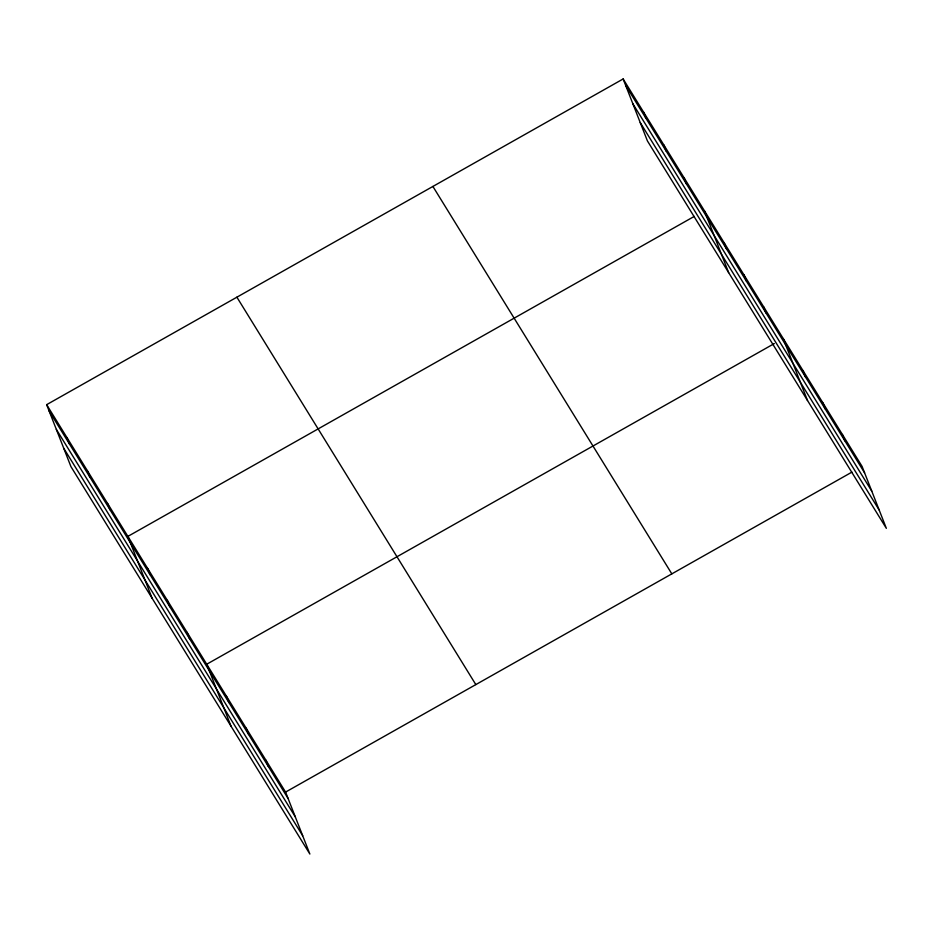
<?xml version="1.0" encoding="UTF-8"?>
<svg xmlns="http://www.w3.org/2000/svg" width="933" height="933" viewBox="0 0 933 933"><rect width="100%" height="100%" fill="white"/><g stroke="black" fill="none" stroke-linecap="round" stroke-linejoin="round"><path stroke-width="1.4" d="M46.65 404.665L285.58 792.082L309.861 854.033L70.931 466.605L46.65 404.665L623.139 78.967L862.069 466.395L886.35 528.335L647.42 140.918L623.139 78.967M694.234 216.421L127.891 536.382L152.161 598.333M774.343 343.554L206.741 664.226L231.011 726.177M285.58 792.082L851.922 472.121M625.658 85.393L864.588 472.821M632.842 103.726L871.772 491.143M640.236 122.596L879.166 510.013M432.9 186.448L671.83 573.865M236.889 297.184L475.83 684.6M49.169 411.091L288.099 798.508M56.353 429.413L295.283 816.83M63.747 448.283L302.677 835.7M842.359 434.428L844.878 440.854M822.649 402.461L825.169 408.887M802.94 370.506L805.459 376.932M783.219 338.539L807.5 400.49M763.509 306.584L766.028 313.01M743.799 274.617L746.318 281.043M724.09 242.662L726.609 249.088M704.38 210.695L728.65 272.646M684.064 177.76L686.583 184.186M663.76 144.837L666.279 151.263M643.443 111.902L645.963 118.328M265.87 760.115L268.389 766.541M246.16 728.16L248.679 734.586M226.451 696.193L228.97 702.619M187.02 632.271L189.539 638.697M167.31 600.304L169.829 606.73M147.601 568.349L150.12 574.775M107.575 503.447L110.094 509.873M87.27 470.524L89.79 476.95M66.954 437.589L69.474 444.015"/></g></svg>
